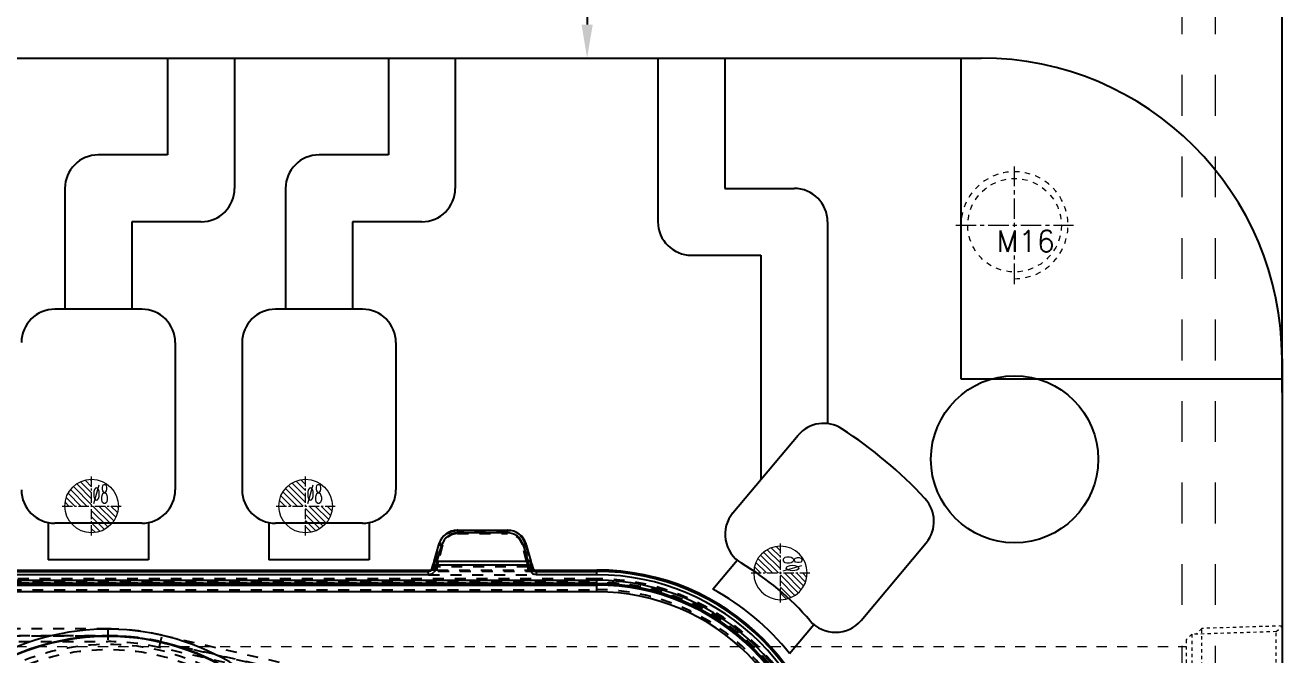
# Model space of a CAD drawing. Header units: millimetres. Extents: x -685 to 1888, y -6001 to 855.
# Drawn here: x 227.9 to 416.8, y -1147.9 to -1053.8 of the extents above; entities that cross this region are included whole.
import ezdxf
from ezdxf.enums import TextEntityAlignment as Align

# ---------------------------------------------------------------- set-up
doc = ezdxf.new("R2010")
doc.units = ezdxf.units.MM
doc.header["$LTSCALE"] = 16.335
doc.header["$PDMODE"] = 3
doc.header["$PDSIZE"] = 0.3125
doc.linetypes.add('CENTER', pattern=[0.6, 0.375, -0.075, 0.075, -0.075])
doc.linetypes.add('HIDDEN', pattern=[0.2, 0.1, -0.1])
doc.layers.get('0').update_dxf_attribs({"linetype": 'CONTINUOUS'})
doc.layers.get('Defpoints').update_dxf_attribs({"linetype": 'CONTINUOUS'})
for name, color, linetype, lineweight in [('cool', 153, 'HIDDEN', 9), ('epin', 13, 'CONTINUOUS', 9), ('moldbase', 7, 'CONTINUOUS', 20), ('screw', 33, 'CONTINUOUS', 13)]:
    doc.layers.add(name, color=color, linetype=linetype, lineweight=lineweight)
doc.layers.add('DEFAULT_2', color=8, linetype='HIDDEN')
doc.styles.get("Standard").update_dxf_attribs({"font": 'txt', "width": 0.8})
doc.styles.add('TXT', font='txt.shx', dxfattribs={"bigfont": 'gbcbig.shx'})
doc.styles.add('TXT05', font='txt.shx', dxfattribs={"width": 0.5, "bigfont": 'gbcbig.shx'})
doc.dimstyles.new('mold', dxfattribs={"dimtxt": 8, "dimasz": 5, "dimexe": 0, "dimexo": 0, "dimgap": 0, "dimtad": 1, "dimzin": 1, "dimtxsty": 'Standard', "dimcen": 0, "dimclrd": 4, "dimclre": 4, "dimclrt": 6, "dimazin": 0, "dimtfac": 1, "dimtofl": 0, "dimtmove": 0, "dimatfit": 3, "dimfxl": 0, "dimarcsym": 0})

# ---------------------------------------------------------------- blocks, each defined once
blk = doc.blocks.new('*D148')
at = {"color": 4, "lineweight": -2}
for p, q in [((-4.19, -1108.71), (-4.19, -1032.66)), ((410.81, -1032.66), (0.81, -1032.66)), ((415.81, -1108.71), (415.81, -1032.66))]:
    blk.add_line(p, q, dxfattribs=at)
at = {"color": 4}
for points in [[(0.81, -1031.82), (0.81, -1033.49), (-4.19, -1032.66)], [(410.81, -1031.82), (410.81, -1033.49), (415.81, -1032.66)]]:
    blk.add_solid(points, dxfattribs=at)
at = {"layer": 'Defpoints', "color": 0}
for p in [(-4.19, -1032.66), (-4.19, -1108.71), (415.81, -1108.71)]:
    blk.add_point(p, dxfattribs=at)
at = {"color": 6, "insert": (108.2, -1027.99), "char_height": 8, "attachment_point": 5}
blk.add_mtext('420,00', dxfattribs=at)
blk = doc.blocks.new('*D158')
at = {"color": 4, "lineweight": -2}
for p, q in [((308.44, -958.71), (311.9, -958.71)), ((311.9, -963.71), (311.9, -1053.71)), ((308.44, -1058.71), (311.9, -1058.71))]:
    blk.add_line(p, q, dxfattribs=at)
at = {"color": 4}
for points in [[(311.07, -963.71), (312.74, -963.71), (311.9, -958.71)], [(311.07, -1053.71), (312.74, -1053.71), (311.9, -1058.71)]]:
    blk.add_solid(points, dxfattribs=at)
at = {"layer": 'Defpoints', "color": 0}
for p in [(308.44, -958.71), (308.44, -1058.71), (311.9, -1058.71)]:
    blk.add_point(p, dxfattribs=at)
at = {"color": 6, "insert": (307.24, -1015.64), "char_height": 8, "attachment_point": 5, "rotation": 90}
blk.add_mtext('100,00', dxfattribs=at)
blk = doc.blocks.new('screw_m16_g')
at = {"layer": 'screw', "color": 1, "linetype": 'CENTER', "ltscale": 0.497582}
for p, q in [((0, -8.8), (0, 8.8)), ((-8.8, 0), (8.8, 0))]:
    blk.add_line(p, q, dxfattribs=at)
at = {"layer": 'screw', "color": 33, "linetype": 'HIDDEN', "ltscale": 0.497582}
blk.add_circle((0, 0), 7, dxfattribs=at)
at = {"layer": 'screw', "color": 92, "linetype": 'HIDDEN', "ltscale": 0.497582}
blk.add_arc((0, 0), 8, 270, 180, dxfattribs=at)
at = {"layer": 'screw', "color": 6, "style": 'TXT'}
blk.add_text('M16', height=3.2, dxfattribs=at).set_placement((-2.72, -4))
blk = doc.blocks.new('cool_jt_f12')
at = {"layer": 'cool', "ltscale": 0.3}
for p, q in [((0, 7.0785), (0.856, 6.2225)), ((0, 7.0785), (12, 6.7035)), ((0.856, 6.2225), (0.856, -6.2225)), ((13.5, 5.827375), (0.856, 6.2225)), ((0.856, 6.2225), (13.5, 5.827375)), ((12, 6.7035), (12.856, 5.8475)), ((12, 6.7035), (12, -6.7035)), ((14.327375, 5), (13.5, 5.827375)), ((13.5, -5.827375), (13.5, 5.827375)), ((14.327375, -5), (14.327375, 5)), ((13.5, -5.827375), (14.327375, -5)), ((0.856, -6.2225), (0, -7.0785)), ((0, -7.0785), (12, -6.7035)), ((0.856, -6.2225), (13.5, -5.827375)), ((12, -6.7035), (12.856, -5.8475))]:
    blk.add_line(p, q, dxfattribs=at)
blk = doc.blocks.new('124')
at = {"layer": 'cool', "ltscale": 0.932966}
blk.add_line((10.14, -1344.71), (401.48, -1344.71), dxfattribs=at)
at = {"layer": 'cool', "ltscale": 0.932966, "rotation": 180}
blk.add_blockref('cool_jt_f12', (415.81, -1348.71), dxfattribs=at)
blk = doc.blocks.new('*D184')
at = {"color": 4, "lineweight": -2}
for p, q in [((365.81, -993.71), (521.96, -993.71)), ((521.96, -998.71), (521.96, -1253.71)), ((492.14, -1258.71), (521.96, -1258.71))]:
    blk.add_line(p, q, dxfattribs=at)
at = {"color": 4}
for points in [[(521.13, -998.71), (522.79, -998.71), (521.96, -993.71)], [(521.13, -1253.71), (522.79, -1253.71), (521.96, -1258.71)]]:
    blk.add_solid(points, dxfattribs=at)
at = {"layer": 'Defpoints', "color": 0}
for p in [(365.81, -993.71), (492.14, -1258.71), (521.96, -1258.71)]:
    blk.add_point(p, dxfattribs=at)
at = {"color": 6, "insert": (517.29, -1158.2), "char_height": 8, "attachment_point": 5, "rotation": 90}
blk.add_mtext('265,00', dxfattribs=at)
blk = doc.blocks.new('*D186')
at = {"color": 4, "lineweight": -2}
for p, q in [((326.32, -958.71), (535.21, -958.71)), ((535.21, -1253.71), (535.21, -963.71)), ((492.14, -1258.71), (535.21, -1258.71))]:
    blk.add_line(p, q, dxfattribs=at)
at = {"color": 4}
for points in [[(534.38, -963.71), (536.04, -963.71), (535.21, -958.71)], [(534.38, -1253.71), (536.04, -1253.71), (535.21, -1258.71)]]:
    blk.add_solid(points, dxfattribs=at)
at = {"layer": 'Defpoints', "color": 0}
for p in [(326.32, -958.71), (535.21, -958.71), (492.14, -1258.71)]:
    blk.add_point(p, dxfattribs=at)
at = {"color": 6, "insert": (530.54, -1098.3), "char_height": 8, "attachment_point": 5, "rotation": 90}
blk.add_mtext('300,00', dxfattribs=at)
blk = doc.blocks.new('epin_ejp_8')
at = {"layer": 'epin'}
h = blk.add_hatch(dxfattribs=at)
h.set_pattern_fill('_ANSI31', color=123, scale=0.2, angle=90, style=0)
h.set_pattern_definition([(135, (-263.1036, 1313.3417), (-0.4490128, -0.4490128), [])])
h.paths.add_polyline_path([(0, 4, 0.414214), (-4, 0), (0, 0)])
h.paths.add_polyline_path([(4, 0), (0, 0), (0, -4, 0.414214)])
at = {"layer": 'epin', "color": 1, "linetype": 'CENTER', "ltscale": 0.248791}
for p, q in [((0, -4.4), (0, 4.4)), ((-4.4, 0), (4.4, 0))]:
    blk.add_line(p, q, dxfattribs=at)
at = {"layer": 'epin'}
blk.add_circle((0, 0), 4, dxfattribs=at)
at = {"layer": 'epin', "color": 6, "style": 'TXT05', "width": 0.5}
blk.add_text('%%c8', height=2.8, dxfattribs=at).set_placement((1.33, 1.8), align=Align.MIDDLE)
blk = doc.blocks.new('02')
at = {"layer": 'epin', "color": 4}
for p in [(237.81, -1125.71), (269.81, -1125.71)]:
    blk.add_blockref('epin_ejp_8', p, dxfattribs=at)
at = {"layer": 'epin', "color": 4, "xscale": -1, "rotation": 270}
blk.add_blockref('epin_ejp_8', (340.81, -1135.71), dxfattribs=at)

msp = doc.modelspace()

# ---------------------------------------------------------------- linework, layer by layer
for p, q in [((40.812, -1058.709), (370.812, -1058.709)), ((367.812, -1106.709), (367.812, -1058.709)), ((415.812, -1103.709), (415.812, -1363.709)), ((415.812, -1106.709), (367.812, -1106.709)), ((333.709, -1126.73), (343.444, -1115.128)), ((352.86, -1142.8), (362.596, -1131.197)), ((330.677, -1138.122), (334.325, -1133.774)), ((342.168, -1147.764), (345.816, -1143.416))]:
    msp.add_line(p, q)
at = {"color": 3}
for p, q in [((249.181, -1058.709), (249.181, -1073.204)), ((259.181, -1058.709), (259.181, -1078.204)), ((282.181, -1058.709), (282.181, -1073.204)), ((292.181, -1058.709), (292.181, -1078.204)), ((322.495, -1058.709), (322.495, -1083.204)), ((332.495, -1058.709), (332.495, -1078.204)), ((249.181, -1073.204), (238.812, -1073.204)), ((282.181, -1073.204), (271.812, -1073.204)), ((233.812, -1078.204), (233.812, -1096.269)), ((266.812, -1078.204), (266.812, -1096.269)), ((332.495, -1078.204), (342.864, -1078.204)), ((254.181, -1083.204), (243.812, -1083.204)), ((243.812, -1083.204), (243.812, -1096.269)), ((287.181, -1083.204), (276.812, -1083.204)), ((276.812, -1083.204), (276.812, -1096.269)), ((347.864, -1083.204), (347.864, -1113.377)), ((327.495, -1088.204), (337.864, -1088.204)), ((337.864, -1088.204), (337.864, -1121.778))]:
    msp.add_line(p, q, dxfattribs=at)
at = {"color": 4, "linetype": 'Continuous'}
for p, q in [((245.312, -1096.269), (232.312, -1096.269)), ((278.312, -1096.269), (265.312, -1096.269)), ((245.312, -1128.269), (232.312, -1128.269)), ((278.312, -1128.269), (265.312, -1128.269)), ((246.312, -1133.769), (231.312, -1133.769)), ((279.312, -1133.769), (264.312, -1133.769))]:
    msp.add_line(p, q, dxfattribs=at)
at = {"color": 4}
for p, q in [((250.312, -1101.269), (250.312, -1123.269)), ((260.312, -1101.269), (260.312, -1123.269)), ((283.312, -1101.269), (283.312, -1123.269)), ((231.312, -1128.269), (231.312, -1133.769)), ((246.312, -1128.269), (246.312, -1133.769)), ((264.312, -1128.269), (264.312, -1133.769)), ((279.312, -1128.269), (279.312, -1133.769))]:
    msp.add_line(p, q, dxfattribs=at)
at = {"color": 7, "linetype": 'Continuous'}
for p, q in [((292.545, -1129.314), (292.545, -1129.717)), ((292.545, -1129.314), (299.978, -1129.314)), ((299.978, -1129.717), (292.545, -1129.717)), ((299.978, -1129.717), (299.978, -1129.314)), ((289.687, -1131.488), (289.003, -1133.94)), ((289.488, -1133.971), (290.172, -1131.519)), ((302.352, -1131.519), (303.035, -1133.971)), ((303.52, -1133.94), (302.836, -1131.488)), ((123.135, -1135.269), (288.488, -1135.269)), ((288.453, -1135.278), (288.199, -1135.473)), ((288.488, -1135.269), (288.583, -1135.259)), ((288.588, -1135.258), (288.583, -1135.259)), ((288.603, -1135.254), (288.588, -1135.258)), ((288.691, -1135.095), (288.869, -1134.432)), ((289.176, -1135.225), (288.691, -1135.095)), ((289.353, -1134.562), (288.869, -1134.432)), ((289.176, -1135.225), (289.353, -1134.562)), ((303.17, -1134.562), (289.353, -1134.562)), ((289.488, -1133.971), (303.035, -1133.971)), ((303.654, -1134.432), (303.17, -1134.562)), ((303.17, -1134.562), (303.347, -1135.225)), ((303.654, -1134.432), (303.832, -1135.095)), ((303.94, -1135.259), (303.916, -1135.253)), ((304.035, -1135.269), (303.94, -1135.259)), ((304.035, -1135.269), (313.347, -1135.269)), ((304.053, -1135.272), (304.035, -1135.269)), ((304.324, -1135.473), (304.078, -1135.284)), ((313.347, -1135.975), (313.347, -1135.269)), ((98.277, -1136.81), (313.347, -1136.81)), ((123.424, -1135.473), (288.199, -1135.473)), ((288.199, -1135.975), (123.424, -1135.975)), ((288.199, -1135.975), (288.199, -1135.473)), ((304.324, -1135.473), (313.347, -1135.473)), ((304.324, -1135.975), (304.324, -1135.473)), ((313.347, -1135.975), (304.324, -1135.975)), ((313.347, -1138.522), (313.347, -1136.81)), ((313.347, -1137.311), (98.277, -1137.311)), ((98.277, -1137.519), (313.347, -1137.519)), ((313.347, -1138.522), (98.277, -1138.522))]:
    msp.add_line(p, q, dxfattribs=at)
msp.add_circle((375.812, -1118.709), 12.5)
for centre, radius, start, end in [((370.812, -1103.709), 45, 0, 90), ((347.275, -1118.342), 5, 56.92831, 140), ((358.765, -1127.984), 5, 320, 43.07169), ((337.539, -1129.944), 5, 140, 239.14784), ((349.03, -1139.586), 5, 220.85216, 320)]:
    msp.add_arc(centre, radius, start, end)
at = {"color": 3}
for centre, start, end in [((238.812, -1078.204), 90, 180), ((271.812, -1078.204), 90, 180), ((254.181, -1078.204), 270, 0), ((287.181, -1078.204), 270, 0), ((342.864, -1083.204), 0, 90), ((327.495, -1083.204), 180, 270)]:
    msp.add_arc(centre, 5, start, end, dxfattribs=at)
at = {"color": 4}
for centre, start, end in [((232.312, -1101.269), 90, 180), ((245.312, -1101.269), 0, 90), ((265.312, -1101.269), 90, 180), ((278.312, -1101.269), 0, 90), ((232.312, -1123.269), 180, 270), ((245.312, -1123.269), 270, 0), ((265.312, -1123.269), 180, 270), ((278.312, -1123.269), 270, 0)]:
    msp.add_arc(centre, 5, start, end, dxfattribs=at)
at = {"color": 7, "linetype": 'Continuous'}
for centre, radius, start, end in [((313.347, -1170.444), 67.175, 43.07169, 56.92831), ((292.545, -1132.279), 2.966, 91.23936, 161.15893), ((292.545, -1132.181), 2.464, 90.00603, 164.41855), ((292.545, -1132.23), 2.917, 89.99001, 91.2501), ((299.978, -1132.23), 2.917, 88.74004, 90.00824), ((299.978, -1132.181), 2.464, 15.58183, 89.99439), ((299.978, -1132.279), 2.966, 18.84215, 88.75261), ((292.517, -1132.272), 2.937, 161.1253, 164.52215), ((300.007, -1132.271), 2.936, 15.47524, 18.87465), ((288.195, -1134.958), 0.515, 296.15792, 307.48976), ((288.455, -1134.814), 0.464, 269.84668, 275.644), ((337.604, -1147.488), 50.454, 164.42314, 165.00324), ((288.216, -1134.968), 0.994, 338.73197, 344.98877), ((358.076, -1149.904), 70.414, 166.92203, 167.41548), ((234.443, -1149.905), 70.418, 12.58454, 13.07797), ((304.307, -1134.968), 0.994, 195.01535, 201.26046), ((254.906, -1147.492), 50.467, 14.99685, 15.57677), ((304.328, -1134.959), 0.515, 220.95108, 232.4837), ((304.069, -1134.812), 0.465, 264.18382, 270.15129), ((313.347, -1170.444), 35.175, 0, 90), ((313.347, -1170.444), 42.175, 40.85216, 59.14784), ((288.2, -1134.965), 1.01, 294.91928, 319.96777), ((304.323, -1134.965), 1.009, 219.77749, 245.04728), ((313.347, -1170.444), 34.971, 0, 90), ((313.347, -1170.444), 34.469, 0, 90), ((313.347, -1170.444), 33.634, 0, 90), ((313.347, -1170.444), 33.132, 0, 90), ((313.347, -1170.444), 32.925, 0, 90), ((313.347, -1170.444), 31.922, 0, 90), ((313.347, -1170.444), 36.675, 38.19983, 61.80017), ((240.233, -1180.242), 36.126, 51.71501, 115.30612), ((240.233, -1180.242), 35.046, 24.04193, 158.30836), ((240.233, -1180.242), 35.127, 51.71639, 115.30399)]:
    msp.add_arc(centre, radius, start, end, dxfattribs=at)
for points, knots in [([(290.172, -1131.519), (290.108, -1131.502), (289.994, -1131.476), (289.861, -1131.456), (289.775, -1131.454), (289.729, -1131.456), (289.687, -1131.471), (289.687, -1131.488)], [0, 0, 0, 0, 0.3965641, 0.6976746, 0.8101561, 0.9014544, 1, 1, 1, 1]), ([(302.836, -1131.488), (302.836, -1131.471), (302.794, -1131.456), (302.748, -1131.454), (302.662, -1131.456), (302.529, -1131.476), (302.415, -1131.502), (302.352, -1131.519)], [0, 0, 0, 0, 0.098543, 0.1898416, 0.302322, 0.6034405, 1, 1, 1, 1]), ([(288.488, -1135.269), (288.484, -1135.269), (288.474, -1135.27), (288.464, -1135.272), (288.459, -1135.275)], [0, 0, 0, 0, 0.3805438, 1, 1, 1, 1]), ([(289.003, -1133.94), (289.003, -1133.924), (289.043, -1133.908), (289.089, -1133.906), (289.15, -1133.907), (289.222, -1133.915), (289.337, -1133.934), (289.427, -1133.955), (289.488, -1133.971)], [0, 0, 0, 0, 0.0923866, 0.1822759, 0.3027473, 0.4502747, 0.6203843, 1, 1, 1, 1]), ([(303.035, -1133.971), (303.096, -1133.954), (303.186, -1133.934), (303.301, -1133.915), (303.373, -1133.907), (303.434, -1133.906), (303.481, -1133.908), (303.52, -1133.924), (303.52, -1133.94)], [0, 0, 0, 0, 0.3798753, 0.5502052, 0.6976916, 0.8179994, 0.9077731, 1, 1, 1, 1]), ([(303.347, -1135.225), (303.412, -1135.209), (303.548, -1135.174), (303.64, -1135.144), (303.877, -1135.086), (303.832, -1135.095)], [0, 0, 0, 0, 0.3952582, 0.7263396, 1, 1, 1, 1]), ([(304.07, -1135.278), (304.069, -1135.276), (304.062, -1135.274), (304.057, -1135.273), (304.053, -1135.272)], [0, 0, 0, 0, 0.31677, 1, 1, 1, 1])]:
    msp.add_open_spline(points, degree=3, knots=knots, dxfattribs=at)
for points in [[(288.589, -1135.259), (288.56, -1135.267), (288.53, -1135.273), (288.5, -1135.275)], [(288.691, -1135.095), (288.662, -1135.201), (288.595, -1135.301), (288.509, -1135.367)], [(289.142, -1135.328), (289.102, -1135.431), (289.044, -1135.529), (288.973, -1135.614)], [(303.547, -1135.611), (303.477, -1135.527), (303.421, -1135.43), (303.381, -1135.328)], [(303.939, -1135.296), (303.89, -1135.239), (303.852, -1135.169), (303.832, -1135.095)], [(304.021, -1135.275), (303.983, -1135.271), (303.945, -1135.263), (303.908, -1135.251)], [(304.324, -1135.473), (304.215, -1135.472), (304.101, -1135.433), (304.015, -1135.367)], [(288.422, -1135.42), (288.354, -1135.454), (288.275, -1135.473), (288.199, -1135.473)], [(288.625, -1135.88), (288.493, -1135.941), (288.345, -1135.975), (288.199, -1135.975)], [(304.324, -1135.975), (304.178, -1135.975), (304.029, -1135.941), (303.897, -1135.88)]]:
    msp.add_open_spline(points, degree=3, dxfattribs=at)
at = {"layer": 'DEFAULT_2', "color": 8, "linetype": 'HIDDEN'}
for p, q in [((299.978, -1129.41), (292.545, -1129.41)), ((292.545, -1129.813), (292.545, -1129.717)), ((299.978, -1129.717), (299.978, -1129.813)), ((289.194, -1133.94), (289.816, -1131.522)), ((290.3, -1131.554), (289.679, -1133.971)), ((289.687, -1131.488), (289.816, -1131.522)), ((292.545, -1129.813), (299.978, -1129.813)), ((302.844, -1133.971), (302.223, -1131.554)), ((302.707, -1131.522), (302.836, -1131.488)), ((302.707, -1131.522), (303.329, -1133.94)), ((288.509, -1135.367), (288.759, -1135.175)), ((288.691, -1135.095), (288.938, -1134.906)), ((289.065, -1134.432), (288.938, -1134.906)), ((289.065, -1134.432), (289.55, -1134.562)), ((289.55, -1134.562), (289.485, -1134.805)), ((289.485, -1135.307), (289.485, -1134.805)), ((303.039, -1134.805), (289.485, -1134.805)), ((289.485, -1135.307), (303.039, -1135.307)), ((302.973, -1134.562), (303.458, -1134.432)), ((303.039, -1134.805), (302.973, -1134.562)), ((303.039, -1134.805), (303.039, -1135.307)), ((303.585, -1134.906), (303.458, -1134.432)), ((303.585, -1134.906), (303.832, -1135.095)), ((303.764, -1135.175), (304.015, -1135.367)), ((303.814, -1135.208), (303.767, -1135.177)), ((313.347, -1136.599), (98.277, -1136.599)), ((98.277, -1137.101), (313.347, -1137.101)), ((313.347, -1137.213), (98.277, -1137.213)), ((304.324, -1135.473), (288.199, -1135.473)), ((288.199, -1135.975), (304.324, -1135.975)), ((313.347, -1136.599), (313.347, -1136.81)), ((98.277, -1138.216), (313.347, -1138.216)), ((240.233, -1144.084), (171.39, -1144.084)), ((240.233, -1144.084), (240.233, -1145.982)), ((171.39, -1145.087), (240.233, -1145.087)), ((240.233, -1145.18), (171.39, -1145.18)), ((171.39, -1145.982), (240.233, -1145.982)), ((247.928, -1146.857), (248.354, -1145.008)), ((315.191, -1161.537), (248.108, -1146.075)), ((248.129, -1145.985), (315.212, -1161.446)), ((248.354, -1145.008), (315.437, -1160.469)), ((315.011, -1162.319), (247.928, -1146.857))]:
    msp.add_line(p, q, dxfattribs=at)
for points in [[(288.759, -1135.175), (288.691, -1135.219), (288.603, -1135.254)], [(303.916, -1135.253), (303.915, -1135.252), (303.814, -1135.208)]]:
    msp.add_lwpolyline(points, dxfattribs=at)
for radius in [33.886, 33.094]:
    msp.add_circle((240.233, -1180.242), radius, dxfattribs=at)
for centre, radius, start, end in [((292.545, -1132.23), 2.82, 90.00442, 165.44213), ((299.978, -1132.23), 2.82, 14.55566, 89.99544), ((292.545, -1132.131), 2.318, 90.00687, 165.57811), ((299.978, -1132.131), 2.318, 14.42228, 89.99376), ((288.447, -1134.751), 0.527, 285.66391, 294.99552), ((240.737, -1121.479), 50.033, 344.99587, 345.57927), ((221.217, -1119.3), 70.016, 347.40975, 347.90506), ((371.36, -1119.288), 70.071, 192.09515, 192.59008), ((351.81, -1121.473), 50.059, 194.42088, 195.00398), ((304.075, -1134.754), 0.524, 245.41374, 251.39572), ((313.347, -1170.444), 33.844, 0, 90), ((313.347, -1170.444), 33.343, 0, 90), ((313.347, -1170.444), 33.23, 0, 90), ((313.347, -1170.444), 32.228, 0, 90), ((240.233, -1180.242), 36.158, 77.02103, 90), ((240.233, -1180.242), 35.156, 77.02103, 90), ((240.233, -1180.242), 35.063, 77.02103, 90), ((240.233, -1180.242), 34.261, 77.02103, 90)]:
    msp.add_arc(centre, radius, start, end, dxfattribs=at)
for points, knots in [([(289.816, -1131.522), (289.82, -1131.516), (289.838, -1131.505), (289.892, -1131.495), (289.988, -1131.497), (290.132, -1131.516), (290.24, -1131.539), (290.3, -1131.554)], [0, 0, 0, 0, 0.0471534, 0.1197837, 0.3309703, 0.624935, 1, 1, 1, 1]), ([(302.223, -1131.554), (302.283, -1131.539), (302.391, -1131.516), (302.535, -1131.497), (302.632, -1131.495), (302.685, -1131.505), (302.703, -1131.516), (302.707, -1131.522)], [0, 0, 0, 0, 0.3750584, 0.6690294, 0.8802156, 0.9528471, 1, 1, 1, 1]), ([(289.485, -1135.307), (289.376, -1135.307), (289.17, -1135.305), (288.886, -1135.298), (288.662, -1135.287), (288.536, -1135.277), (288.488, -1135.269)], [0, 0, 0, 0, 0.3260926, 0.6208328, 0.8516095, 1, 1, 1, 1]), ([(288.583, -1135.259), (288.671, -1135.24), (288.842, -1135.149), (288.935, -1134.98), (288.958, -1134.891)], [0, 0, 0, 0, 0.4954604, 1, 1, 1, 1]), ([(288.938, -1134.906), (288.931, -1134.931), (288.894, -1135.033), (288.825, -1135.124), (288.759, -1135.175)], [0, 0, 0, 0, 0.2408289, 1, 1, 1, 1]), ([(288.938, -1134.906), (288.939, -1134.905), (288.945, -1134.899), (288.952, -1134.895), (288.958, -1134.891)], [0, 0, 0, 0, 0.1738545, 1, 1, 1, 1]), ([(288.958, -1134.891), (288.981, -1134.895), (289.047, -1134.888), (289.164, -1134.872), (289.316, -1134.843), (289.426, -1134.819), (289.485, -1134.805)], [0, 0, 0, 0, 0.133487, 0.364142, 0.6639831, 1, 1, 1, 1]), ([(289.679, -1133.971), (289.621, -1133.957), (289.513, -1133.934), (289.368, -1133.914), (289.268, -1133.912), (289.215, -1133.923), (289.198, -1133.933), (289.194, -1133.94)], [0, 0, 0, 0, 0.3602509, 0.6689627, 0.8870644, 0.9558984, 1, 1, 1, 1]), ([(303.329, -1133.94), (303.325, -1133.933), (303.308, -1133.923), (303.255, -1133.912), (303.155, -1133.914), (303.01, -1133.934), (302.902, -1133.957), (302.844, -1133.971)], [0, 0, 0, 0, 0.044097, 0.1129231, 0.3310454, 0.6397631, 1, 1, 1, 1]), ([(303.039, -1134.805), (303.097, -1134.819), (303.207, -1134.843), (303.359, -1134.872), (303.476, -1134.888), (303.542, -1134.895), (303.565, -1134.891)], [0, 0, 0, 0, 0.3359823, 0.6354887, 0.8656282, 1, 1, 1, 1]), ([(304.035, -1135.269), (303.987, -1135.276), (303.861, -1135.287), (303.528, -1135.303), (303.245, -1135.307), (303.039, -1135.307)], [0, 0, 0, 0, 0.1481085, 0.3793522, 1, 1, 1, 1]), ([(303.94, -1135.259), (303.851, -1135.24), (303.681, -1135.149), (303.588, -1134.98), (303.565, -1134.891)], [0, 0, 0, 0, 0.4954471, 1, 1, 1, 1]), ([(303.585, -1134.906), (303.584, -1134.905), (303.579, -1134.899), (303.571, -1134.895), (303.565, -1134.891)], [0, 0, 0, 0, 0.1748982, 1, 1, 1, 1]), ([(303.686, -1135.099), (303.674, -1135.084), (303.63, -1135.026), (303.599, -1134.958), (303.585, -1134.906)], [0, 0, 0, 0, 0.2580806, 1, 1, 1, 1])]:
    msp.add_open_spline(points, degree=3, knots=knots, dxfattribs=at)
for points in [[(288.759, -1135.175), (288.731, -1135.196), (288.701, -1135.214), (288.669, -1135.229)], [(303.764, -1135.175), (303.735, -1135.152), (303.709, -1135.127), (303.686, -1135.099)], [(303.857, -1135.231), (303.826, -1135.216), (303.795, -1135.198), (303.767, -1135.177)]]:
    msp.add_open_spline(points, degree=3, dxfattribs=at)
at = {"layer": 'moldbase', "color": 8, "linetype": 'HIDDEN', "ltscale": 3.731864}
for p, q in [((400.812, -963.709), (400.812, -1483.709)), ((405.812, -963.709), (405.812, -1553.709))]:
    msp.add_line(p, q, dxfattribs=at)

# ---------------------------------------------------------------- block references
for name, p in [('02', (0, 0)), ('124', (0, 198))]:
    msp.add_blockref(name, p)
at = {"layer": 'screw'}
msp.add_blockref('screw_m16_g', (375.812, -1083.709), dxfattribs=at)

# ---------------------------------------------------------------- dimensions: what is measured, and where the dimension line sits
for base, p1, p2, picture, middle in [((311.903, -1058.709), (308.437, -958.709), (308.437, -1058.709), '*D158', (311.903, -1015.635)), ((535.209, -958.709), (492.138, -1258.709), (326.322, -958.709), '*D186', (535.209, -1098.298)), ((521.96, -1258.709), (365.812, -993.709), (492.138, -1258.709), '*D184', (521.96, -1158.201))]:
    dim = msp.add_linear_dim(base=base, p1=p1, p2=p2, angle=90, dimstyle='mold')
    dim.commit()
    dim.dimension.update_dxf_attribs({"geometry": picture, "text_midpoint": middle, "dimtype": 160})
dim = msp.add_linear_dim(base=(-4.188, -1032.656), p1=(415.812, -1108.709), p2=(-4.188, -1108.709), dimstyle='mold')
dim.commit()
dim.dimension.update_dxf_attribs({"geometry": '*D148', "text_midpoint": (108.2, -1032.656), "dimtype": 160})

doc.saveas('drawing.dxf')
